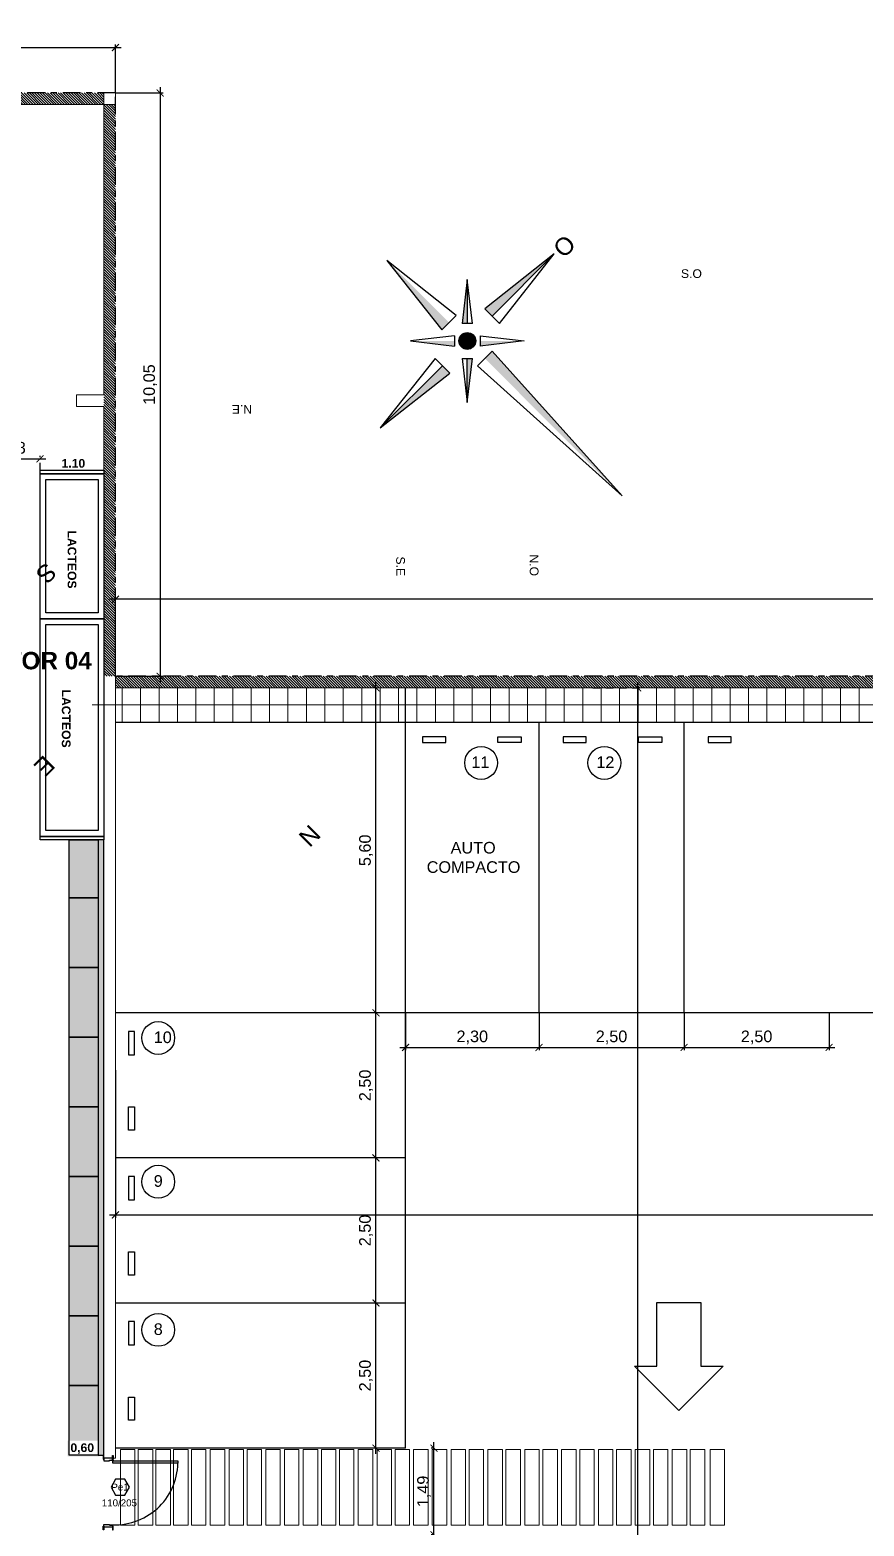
# Model space of a CAD drawing. Header units: metres. Extents: x 1093 to 1459, y -137 to 62.
# Drawn here: x 1138.86 to 1153.24, y -12.56 to 13.22 of the extents above; entities that cross this region are included whole.
import ezdxf

# ---------------------------------------------------------------- set-up
doc = ezdxf.new("R2010")
doc.units = ezdxf.units.M
doc.header["$LTSCALE"] = 0.508
doc.header["$PDMODE"] = 1
doc.header["$PDSIZE"] = -2
doc.linetypes.add('ACAD_ISO10W100', pattern=[18, 12, -3, 0, -3])
doc.linetypes.add('HIDDEN', pattern=[0.375, 0.25, -0.125])
doc.layers.get('0').update_dxf_attribs({"color": 9})
doc.layers.get('Defpoints').update_dxf_attribs({"color": 9})
for name, color, linetype in [('01-C.HORMIGON', 9, 'Continuous'), ('1-EJES', 9, 'ACAD_ISO10W100'), ('2-Desig-Carp', 9, 'Continuous'), ('2-texto', 9, 'Continuous'), ('3-muros', 9, 'Continuous'), ('4-carpinterias', 9, 'Continuous'), ('7-equipamiento', 9, 'Continuous'), ('8-cota equipam.', 9, 'Continuous'), ('8-cotas-100', 9, 'Continuous'), ('9-Hatch', 9, 'Continuous'), ('9-Hatch existente', 9, 'Continuous'), ('9-PISOS', 9, 'Continuous'), ('arq carpinterias', 9, 'Continuous'), ('artef', 9, 'Continuous')]:
    doc.layers.add(name, color=color, linetype=linetype)
doc.styles.add('Helvetica (bold)', font='')
doc.styles.add('swiss', font='swissel.ttf')
doc.styles.get('Helvetica (bold)').set_extended_font_data('Helvetica', bold=True)
doc.dimstyles.new('dim-100', dxfattribs={"dimtxt": 0.2, "dimasz": 0.12, "dimexe": 0.05, "dimexo": 0, "dimgap": 0.05, "dimtad": 1, "dimzin": 4, "dimtxsty": 'swiss', "dimblk": 'ARCHTICK', "dimcen": 0.5, "dimdle": 0.1, "dimclrd": 256, "dimclre": 252, "dimclrt": 256, "dimadec": 0, "dimazin": 0, "dimtfac": 1, "dimtix": 1, "dimtmove": 2, "dimatfit": 3, "dimldrblk": 'OPEN30', "dimfxl": 0.05, "dimtolj": 1, "dimtzin": 0, "dimarcsym": 0})
pattern_1 = [(315, (-161.835035, 0), (0.0224506403, 0.0224506403), [])]

# ---------------------------------------------------------------- blocks, each defined once
blk = doc.blocks.new('PUERTA EMERG')
for p, q in [((354.091, -229.695), (354.241, -229.695)), ((354.091, -229.725), (354.091, -229.695)), ((354.241, -229.695), (354.241, -229.737)), ((354.141, -229.725), (354.091, -229.725)), ((354.141, -229.737), (354.141, -229.725)), ((354.241, -229.737), (354.141, -229.737)), ((354.141, -230.849), (354.091, -230.849)), ((354.091, -230.849), (354.091, -230.879)), ((354.091, -230.879), (354.241, -230.879)), ((354.241, -230.837), (354.141, -230.837)), ((354.141, -230.837), (354.141, -230.849)), ((354.241, -230.879), (354.241, -230.837))]:
    blk.add_line(p, q)
for points in [[(354.091, -229.71), (354.091, -229.649), (354.081, -229.649), (354.081, -229.71)], [(354.241, -229.71), (354.241, -229.649), (354.251, -229.649), (354.251, -229.71)], [(352.965, -230.793), (354.084, -230.793), (354.084, -230.838), (352.965, -230.838)], [(354.091, -230.864), (354.091, -230.925), (354.081, -230.925), (354.081, -230.864)], [(354.241, -230.864), (354.241, -230.925), (354.251, -230.925), (354.251, -230.864)]]:
    blk.add_lwpolyline(points, close=True)
blk.add_circle((354.084, -230.847), 0.006)
at = {"color": 252}
blk.add_arc((354.047, -230.816), 1.083, 85.0526, 178.7845, dxfattribs=at)
blk.add_arc((353.873, -230.833), 0.908, 179.7162, 180.2838)
blk = doc.blocks.new('_ARCHTICK')
at = {"color": 0, "linetype": 'ByBlock', "const_width": 0.15}
blk.add_lwpolyline([(-0.5, -0.5), (0.5, 0.5)], dxfattribs=at)
blk = doc.blocks.new('*D601')
at = {"layer": '8-cotas-100', "linetype": 'Continuous', "lineweight": -2, "transparency": 16777216}
blk.add_line((1175.439, 3.411), (1140.239, 3.411), dxfattribs=at)
at = {"layer": '8-cotas-100', "color": 252, "linetype": 'Continuous', "lineweight": -2, "transparency": 16777216}
for p, q in [((1140.339, 2.083), (1140.339, 3.461)), ((1175.339, 2.083), (1175.339, 3.461))]:
    blk.add_line(p, q, dxfattribs=at)
at = {"layer": 'Defpoints', "color": 0, "linetype": 'Continuous', "transparency": 16777216}
for p in [(1140.339, 3.411), (1140.339, 2.083), (1175.339, 2.083)]:
    blk.add_point(p, dxfattribs=at)
at = {"layer": '8-cotas-100', "linetype": 'Continuous', "lineweight": -2, "transparency": 16777216, "xscale": 0.12, "yscale": 0.12, "zscale": 0.12, "rotation": 180}
blk.add_blockref('_ARCHTICK', (1140.339, 3.411), dxfattribs=at)
at = {"layer": '8-cotas-100', "linetype": 'Continuous', "lineweight": -2, "transparency": 16777216, "xscale": 0.12, "yscale": 0.12, "zscale": 0.12}
blk.add_blockref('_ARCHTICK', (1175.339, 3.411), dxfattribs=at)
at = {"layer": '8-cotas-100', "linetype": 'Continuous', "lineweight": 0, "transparency": 16777216, "insert": (1157.839, 3.583), "char_height": 0.2, "attachment_point": 5, "style": 'swiss'}
blk.add_mtext('\\A1;35,00', dxfattribs=at)
blk = doc.blocks.new('_Open30')
at = {"color": 0, "linetype": 'ByBlock', "lineweight": -2}
for p, q in [((-1, 0.27), (0, 0)), ((0, 0), (-1, -0.27)), ((0, 0), (-1, 0))]:
    blk.add_line(p, q, dxfattribs=at)
blk = doc.blocks.new('*D602')
at = {"layer": '8-cotas-100', "linetype": 'Continuous', "lineweight": -2, "transparency": 16777216}
blk.add_line((1125.389, 12.916), (1140.439, 12.916), dxfattribs=at)
at = {"layer": '8-cotas-100', "color": 252, "linetype": 'Continuous', "lineweight": -2, "transparency": 16777216}
for p, q in [((1125.489, 12.133), (1125.489, 12.966)), ((1140.339, 12.133), (1140.339, 12.966))]:
    blk.add_line(p, q, dxfattribs=at)
at = {"layer": 'Defpoints', "color": 0, "linetype": 'Continuous', "transparency": 16777216}
for p in [(1140.339, 12.916), (1125.489, 12.133), (1140.339, 12.133)]:
    blk.add_point(p, dxfattribs=at)
at = {"layer": '8-cotas-100', "linetype": 'Continuous', "lineweight": -2, "transparency": 16777216, "xscale": 0.12, "yscale": 0.12, "zscale": 0.12, "rotation": 180}
blk.add_blockref('_ARCHTICK', (1125.489, 12.916), dxfattribs=at)
at = {"layer": '8-cotas-100', "linetype": 'Continuous', "lineweight": -2, "transparency": 16777216, "xscale": 0.12, "yscale": 0.12, "zscale": 0.12}
blk.add_blockref('_ARCHTICK', (1140.339, 12.916), dxfattribs=at)
at = {"layer": '8-cotas-100', "linetype": 'Continuous', "lineweight": 0, "transparency": 16777216, "insert": (1132.914, 13.088), "char_height": 0.2, "attachment_point": 5, "style": 'swiss'}
blk.add_mtext('\\A1;14,85', dxfattribs=at)
blk = doc.blocks.new('*D607')
at = {"layer": '8-cotas-100', "color": 252, "linetype": 'Continuous', "lineweight": -2, "transparency": 16777216}
for p, q in [((1145.339, -3.717), (1145.339, -4.363)), ((1147.639, -3.717), (1147.639, -4.363))]:
    blk.add_line(p, q, dxfattribs=at)
at = {"layer": '8-cotas-100', "linetype": 'Continuous', "lineweight": -2, "transparency": 16777216}
blk.add_line((1145.239, -4.313), (1147.739, -4.313), dxfattribs=at)
at = {"layer": 'Defpoints', "color": 0, "linetype": 'Continuous', "transparency": 16777216}
for p in [(1145.339, -3.717), (1147.639, -3.717), (1147.639, -4.313)]:
    blk.add_point(p, dxfattribs=at)
at = {"layer": '8-cotas-100', "linetype": 'Continuous', "lineweight": -2, "transparency": 16777216, "xscale": 0.12, "yscale": 0.12, "zscale": 0.12, "rotation": 180}
blk.add_blockref('_ARCHTICK', (1145.339, -4.313), dxfattribs=at)
at = {"layer": '8-cotas-100', "linetype": 'Continuous', "lineweight": -2, "transparency": 16777216, "xscale": 0.12, "yscale": 0.12, "zscale": 0.12}
blk.add_blockref('_ARCHTICK', (1147.639, -4.313), dxfattribs=at)
at = {"layer": '8-cotas-100', "linetype": 'Continuous', "lineweight": 0, "transparency": 16777216, "insert": (1146.489, -4.141), "char_height": 0.2, "attachment_point": 5, "style": 'swiss'}
blk.add_mtext('\\A1;2,30', dxfattribs=at)
blk = doc.blocks.new('*D608')
at = {"layer": '8-cotas-100', "color": 252, "linetype": 'Continuous', "lineweight": -2, "transparency": 16777216}
for p, q in [((1147.639, -3.717), (1147.639, -4.363)), ((1150.139, -3.717), (1150.139, -4.363))]:
    blk.add_line(p, q, dxfattribs=at)
at = {"layer": '8-cotas-100', "linetype": 'Continuous', "lineweight": -2, "transparency": 16777216}
blk.add_line((1147.539, -4.313), (1150.239, -4.313), dxfattribs=at)
at = {"layer": 'Defpoints', "color": 0, "linetype": 'Continuous', "transparency": 16777216}
for p in [(1147.639, -3.717), (1150.139, -3.717), (1150.139, -4.313)]:
    blk.add_point(p, dxfattribs=at)
at = {"layer": '8-cotas-100', "linetype": 'Continuous', "lineweight": -2, "transparency": 16777216, "xscale": 0.12, "yscale": 0.12, "zscale": 0.12, "rotation": 180}
blk.add_blockref('_ARCHTICK', (1147.639, -4.313), dxfattribs=at)
at = {"layer": '8-cotas-100', "linetype": 'Continuous', "lineweight": -2, "transparency": 16777216, "xscale": 0.12, "yscale": 0.12, "zscale": 0.12}
blk.add_blockref('_ARCHTICK', (1150.139, -4.313), dxfattribs=at)
at = {"layer": '8-cotas-100', "linetype": 'Continuous', "lineweight": 0, "transparency": 16777216, "insert": (1148.889, -4.141), "char_height": 0.2, "attachment_point": 5, "style": 'swiss'}
blk.add_mtext('\\A1;2,50', dxfattribs=at)
blk = doc.blocks.new('*D609')
at = {"layer": '8-cotas-100', "color": 252, "linetype": 'Continuous', "lineweight": -2, "transparency": 16777216}
for p, q in [((1150.139, -3.717), (1150.139, -4.363)), ((1152.639, -3.717), (1152.639, -4.363))]:
    blk.add_line(p, q, dxfattribs=at)
at = {"layer": '8-cotas-100', "linetype": 'Continuous', "lineweight": -2, "transparency": 16777216}
blk.add_line((1150.039, -4.313), (1152.739, -4.313), dxfattribs=at)
at = {"layer": 'Defpoints', "color": 0, "linetype": 'Continuous', "transparency": 16777216}
for p in [(1150.139, -3.717), (1152.639, -3.717), (1152.639, -4.313)]:
    blk.add_point(p, dxfattribs=at)
at = {"layer": '8-cotas-100', "linetype": 'Continuous', "lineweight": -2, "transparency": 16777216, "xscale": 0.12, "yscale": 0.12, "zscale": 0.12, "rotation": 180}
blk.add_blockref('_ARCHTICK', (1150.139, -4.313), dxfattribs=at)
at = {"layer": '8-cotas-100', "linetype": 'Continuous', "lineweight": -2, "transparency": 16777216, "xscale": 0.12, "yscale": 0.12, "zscale": 0.12}
blk.add_blockref('_ARCHTICK', (1152.639, -4.313), dxfattribs=at)
at = {"layer": '8-cotas-100', "linetype": 'Continuous', "lineweight": 0, "transparency": 16777216, "insert": (1151.389, -4.141), "char_height": 0.2, "attachment_point": 5, "style": 'swiss'}
blk.add_mtext('\\A1;2,50', dxfattribs=at)
blk = doc.blocks.new('*D610')
at = {"layer": '8-cotas-100', "color": 252, "linetype": 'Continuous', "lineweight": -2, "transparency": 16777216}
for p, q in [((1140.339, -4.705), (1140.339, -7.249)), ((1175.256, -4.705), (1175.256, -7.249))]:
    blk.add_line(p, q, dxfattribs=at)
at = {"layer": '8-cotas-100', "linetype": 'Continuous', "lineweight": -2, "transparency": 16777216}
blk.add_line((1140.239, -7.199), (1175.356, -7.199), dxfattribs=at)
at = {"layer": 'Defpoints', "color": 0, "linetype": 'Continuous', "transparency": 16777216}
for p in [(1140.339, -4.705), (1175.256, -4.705), (1175.256, -7.199)]:
    blk.add_point(p, dxfattribs=at)
at = {"layer": '8-cotas-100', "linetype": 'Continuous', "lineweight": -2, "transparency": 16777216, "xscale": 0.12, "yscale": 0.12, "zscale": 0.12, "rotation": 180}
blk.add_blockref('_ARCHTICK', (1140.339, -7.199), dxfattribs=at)
at = {"layer": '8-cotas-100', "linetype": 'Continuous', "lineweight": -2, "transparency": 16777216, "xscale": 0.12, "yscale": 0.12, "zscale": 0.12}
blk.add_blockref('_ARCHTICK', (1175.256, -7.199), dxfattribs=at)
at = {"layer": '8-cotas-100', "linetype": 'Continuous', "lineweight": 0, "transparency": 16777216, "insert": (1157.797, -7.027), "char_height": 0.2, "attachment_point": 5, "style": 'swiss'}
blk.add_mtext('\\A1;34,92', dxfattribs=at)
blk = doc.blocks.new('*D634')
at = {"layer": '8-cotas-100', "color": 252, "linetype": 'HIDDEN', "lineweight": -2, "transparency": 16777216}
for p, q in [((1145.829, -11.217), (1145.779, -11.217)), ((1145.829, -12.711), (1145.779, -12.711))]:
    blk.add_line(p, q, dxfattribs=at)
at = {"layer": '8-cotas-100', "linetype": 'Continuous', "lineweight": -2, "transparency": 16777216}
blk.add_line((1145.829, -12.811), (1145.829, -11.117), dxfattribs=at)
at = {"layer": 'Defpoints', "color": 0, "linetype": 'Continuous', "transparency": 16777216}
for p in [(1145.829, -11.217), (1145.829, -11.217), (1145.829, -12.711)]:
    blk.add_point(p, dxfattribs=at)
at = {"layer": '8-cotas-100', "linetype": 'Continuous', "lineweight": -2, "transparency": 16777216, "xscale": 0.12, "yscale": 0.12, "zscale": 0.12}
for p, rotation in [((1145.829, -11.217), 90), ((1145.829, -12.711), 270)]:
    blk.add_blockref('_ARCHTICK', p, dxfattribs=dict(at, rotation=rotation))
at = {"layer": '8-cotas-100', "linetype": 'Continuous', "lineweight": 0, "transparency": 16777216, "insert": (1145.658, -11.964), "char_height": 0.2, "attachment_point": 5, "rotation": 90, "style": 'swiss'}
blk.add_mtext('\\A1;1,49', dxfattribs=at)
blk = doc.blocks.new('*D635')
at = {"layer": '8-cotas-100', "color": 252, "linetype": 'HIDDEN', "lineweight": -2, "transparency": 16777216}
for p, q in [((1144.829, -8.717), (1144.779, -8.717)), ((1144.829, -11.217), (1144.779, -11.217))]:
    blk.add_line(p, q, dxfattribs=at)
at = {"layer": '8-cotas-100', "linetype": 'Continuous', "lineweight": -2, "transparency": 16777216}
blk.add_line((1144.829, -11.317), (1144.829, -8.617), dxfattribs=at)
at = {"layer": 'Defpoints', "color": 0, "linetype": 'Continuous', "transparency": 16777216}
for p in [(1144.829, -8.717), (1144.829, -8.717), (1144.829, -11.217)]:
    blk.add_point(p, dxfattribs=at)
at = {"layer": '8-cotas-100', "linetype": 'Continuous', "lineweight": -2, "transparency": 16777216, "xscale": 0.12, "yscale": 0.12, "zscale": 0.12}
for p, rotation in [((1144.829, -8.717), 90), ((1144.829, -11.217), 270)]:
    blk.add_blockref('_ARCHTICK', p, dxfattribs=dict(at, rotation=rotation))
at = {"layer": '8-cotas-100', "linetype": 'Continuous', "lineweight": 0, "transparency": 16777216, "insert": (1144.658, -9.967), "char_height": 0.2, "attachment_point": 5, "rotation": 90, "style": 'swiss'}
blk.add_mtext('\\A1;2,50', dxfattribs=at)
blk = doc.blocks.new('*D636')
at = {"layer": '8-cotas-100', "linetype": 'Continuous', "lineweight": -2, "transparency": 16777216}
blk.add_line((1144.829, -8.817), (1144.829, -6.117), dxfattribs=at)
at = {"layer": '8-cotas-100', "color": 252, "linetype": 'HIDDEN', "lineweight": -2, "transparency": 16777216}
for p, q in [((1144.829, -6.217), (1144.779, -6.217)), ((1144.829, -8.717), (1144.779, -8.717))]:
    blk.add_line(p, q, dxfattribs=at)
at = {"layer": 'Defpoints', "color": 0, "linetype": 'Continuous', "transparency": 16777216}
for p in [(1144.829, -6.217), (1144.829, -6.217), (1144.829, -8.717)]:
    blk.add_point(p, dxfattribs=at)
at = {"layer": '8-cotas-100', "linetype": 'Continuous', "lineweight": -2, "transparency": 16777216, "xscale": 0.12, "yscale": 0.12, "zscale": 0.12}
for p, rotation in [((1144.829, -6.217), 90), ((1144.829, -8.717), 270)]:
    blk.add_blockref('_ARCHTICK', p, dxfattribs=dict(at, rotation=rotation))
at = {"layer": '8-cotas-100', "linetype": 'Continuous', "lineweight": 0, "transparency": 16777216, "insert": (1144.658, -7.467), "char_height": 0.2, "attachment_point": 5, "rotation": 90, "style": 'swiss'}
blk.add_mtext('\\A1;2,50', dxfattribs=at)
blk = doc.blocks.new('*D637')
at = {"layer": '8-cotas-100', "color": 252, "linetype": 'HIDDEN', "lineweight": -2, "transparency": 16777216}
for p, q in [((1144.829, -3.717), (1144.779, -3.717)), ((1144.829, -6.217), (1144.779, -6.217))]:
    blk.add_line(p, q, dxfattribs=at)
at = {"layer": '8-cotas-100', "linetype": 'Continuous', "lineweight": -2, "transparency": 16777216}
blk.add_line((1144.829, -6.317), (1144.829, -3.617), dxfattribs=at)
at = {"layer": 'Defpoints', "color": 0, "linetype": 'Continuous', "transparency": 16777216}
for p in [(1144.829, -3.717), (1144.829, -3.717), (1144.829, -6.217)]:
    blk.add_point(p, dxfattribs=at)
at = {"layer": '8-cotas-100', "linetype": 'Continuous', "lineweight": -2, "transparency": 16777216, "xscale": 0.12, "yscale": 0.12, "zscale": 0.12}
for p, rotation in [((1144.829, -3.717), 90), ((1144.829, -6.217), 270)]:
    blk.add_blockref('_ARCHTICK', p, dxfattribs=dict(at, rotation=rotation))
at = {"layer": '8-cotas-100', "linetype": 'Continuous', "lineweight": 0, "transparency": 16777216, "insert": (1144.658, -4.967), "char_height": 0.2, "attachment_point": 5, "rotation": 90, "style": 'swiss'}
blk.add_mtext('\\A1;2,50', dxfattribs=at)
blk = doc.blocks.new('*D638')
at = {"layer": '8-cotas-100', "color": 252, "linetype": 'HIDDEN', "lineweight": -2, "transparency": 16777216}
for p, q in [((1144.829, 1.883), (1144.779, 1.883)), ((1144.829, -3.717), (1144.779, -3.717))]:
    blk.add_line(p, q, dxfattribs=at)
at = {"layer": '8-cotas-100', "linetype": 'Continuous', "lineweight": -2, "transparency": 16777216}
blk.add_line((1144.829, -3.817), (1144.829, 1.983), dxfattribs=at)
at = {"layer": 'Defpoints', "color": 0, "linetype": 'Continuous', "transparency": 16777216}
for p in [(1144.829, 1.883), (1144.829, 1.883), (1144.829, -3.717)]:
    blk.add_point(p, dxfattribs=at)
at = {"layer": '8-cotas-100', "linetype": 'Continuous', "lineweight": -2, "transparency": 16777216, "xscale": 0.12, "yscale": 0.12, "zscale": 0.12}
for p, rotation in [((1144.829, 1.883), 90), ((1144.829, -3.717), 270)]:
    blk.add_blockref('_ARCHTICK', p, dxfattribs=dict(at, rotation=rotation))
at = {"layer": '8-cotas-100', "linetype": 'Continuous', "lineweight": 0, "transparency": 16777216, "insert": (1144.658, -0.917), "char_height": 0.2, "attachment_point": 5, "rotation": 90, "style": 'swiss'}
blk.add_mtext('\\A1;5,60', dxfattribs=at)
blk = doc.blocks.new('NORTE')
at = {"layer": '2-texto'}
h = blk.add_hatch(color=256, dxfattribs=at)
h.dxf.hatch_style = 1
h.paths.add_polyline_path([(21.37, 21.37), (1.4, 3.41), (2.41, 2.41)])
h = blk.add_hatch(color=256, dxfattribs=at)
h.dxf.hatch_style = 1
h.paths.add_polyline_path([(-4.42, 2.42), (-3.42, 3.42), (-11.99, 11.99)])
h = blk.add_hatch(color=256, dxfattribs=at)
h.dxf.hatch_style = 1
h.paths.add_polyline_path([(0.71, 1.78), (0, 1.78), (0, 7.84)])
h = blk.add_hatch(color=256, dxfattribs=at)
h.dxf.hatch_style = 1
h.paths.add_polyline_path([(-2.42, -0.71), (-2.42, 0), (-8.48, 0)])
h = blk.add_hatch(color=256, dxfattribs=at)
h.dxf.hatch_style = 1
edge = h.paths.add_edge_path()
edge.add_arc((0, 0), 1.16, -45, 315)
h = blk.add_hatch(color=256, dxfattribs=at)
h.dxf.hatch_style = 1
h.paths.add_polyline_path([(2.42, 0.71), (2.42, 0), (8.48, 0)])
h = blk.add_hatch(color=256, dxfattribs=at)
h.dxf.hatch_style = 1
h.paths.add_polyline_path([(0.71, -1.78), (0, -1.78), (0, -7.84)])
h = blk.add_hatch(color=256, dxfattribs=at)
h.dxf.hatch_style = 1
h.paths.add_polyline_path([(-1.52, -3.53), (-2.52, -2.52), (-11.09, -11.09)])
h = blk.add_hatch(color=256, dxfattribs=at)
h.dxf.hatch_style = 1
h.paths.add_polyline_path([(4.42, -2.42), (3.42, -3.42), (11.99, -11.99)])
for p, q in [((1.4, 3.41), (21.37, 21.37)), ((21.37, 21.37), (3.41, 1.4)), ((-2.42, 4.42), (-11.99, 11.99)), ((-11.99, 11.99), (-4.42, 2.42)), ((-11.99, 11.99), (-3.42, 3.42)), ((-0.71, 1.78), (0, 7.84)), ((0, 7.84), (0.71, 1.78)), ((-2.42, 4.42), (-4.42, 2.42)), ((1.4, 3.41), (3.41, 1.4)), ((-2.42, 0.71), (-8.48, 0)), ((-8.48, 0), (-2.42, 0)), ((-2.42, 0.71), (-2.42, -0.71)), ((-0.71, 1.78), (0.71, 1.78)), ((2.42, -0.71), (2.42, 0.71)), ((8.48, 0), (2.42, 0.71)), ((2.42, -0.71), (8.48, 0)), ((8.48, 0), (2.42, 0)), ((-3.53, -1.52), (-11.09, -11.09)), ((-8.48, 0), (-2.42, -0.71)), ((-3.53, -1.52), (-1.52, -3.53)), ((-0.71, -1.78), (0.71, -1.78)), ((-0.71, -1.78), (0, -7.84)), ((0, -7.84), (0.71, -1.78)), ((-11.09, -11.09), (-1.52, -3.53)), ((2.42, -4.42), (4.42, -2.42)), ((11.99, -11.99), (3.42, -3.42)), ((11.99, -11.99), (4.42, -2.42)), ((2.42, -4.42), (11.99, -11.99))]:
    blk.add_line(p, q, dxfattribs=at)
blk.add_circle((0, 0), 1.16, dxfattribs=at)
at = {"layer": '2-texto', "style": 'swiss'}
for s, insert, char_height, width, attachment_point, rotation in [('{\\fArial|b0|i0|c0|p34;S.O}', (-9.88, 32.35), 1.2, 64.9181, 3, 90), ('\\pi63.77;{\\fArial|b0|i0|c0|p34;O}', (-58.23, 60.24), 2.4, 129.8362, 1, 315), ('{\\fArial|b0|i0|c0|p34;N}', (69.92, -21.74), 2.4, 129.8362, 3, 315), ('{\\fArial|b0|i0|c0|p34;N.E}', (8.83, -32.47), 1.2, 64.9181, 9, 270), ('{\\fArial|b0|i0|c0|p34;S}', (33.67, -57.99), 2.4, 129.8362, 3, 315), ('{\\fArial|b0|i0|c0|p34;E}', (60.24, -58.23), 2.4, 129.8362, 3, 315)]:
    blk.add_mtext(s, dxfattribs=dict(at, insert=insert, char_height=char_height, width=width, attachment_point=attachment_point, rotation=rotation))
at = {"layer": '2-texto', "char_height": 1.2, "width": 64.9181, "style": 'swiss'}
for s, insert, attachment_point in [('{\\fArial|b0|i0|c0|p34;N.O}', (32.41, 8.6), 9), ('{\\fArial|b0|i0|c0|p34;S.E}', (32.41, -8.6), 3)]:
    blk.add_mtext(s, dxfattribs=dict(at, insert=insert, attachment_point=attachment_point))
blk = doc.blocks.new('*D660')
at = {"layer": '8-cotas-100', "color": 252, "linetype": 'Continuous', "lineweight": -2, "transparency": 16777216}
for p, q in [((1140.339, 12.133), (1141.159, 12.133)), ((1140.339, 2.083), (1141.159, 2.083))]:
    blk.add_line(p, q, dxfattribs=at)
at = {"layer": '8-cotas-100', "linetype": 'Continuous', "lineweight": -2, "transparency": 16777216}
blk.add_line((1141.109, 12.233), (1141.109, 1.983), dxfattribs=at)
at = {"layer": 'Defpoints', "color": 0, "linetype": 'Continuous', "transparency": 16777216}
for p in [(1140.339, 12.133), (1140.339, 2.083), (1141.109, 2.083)]:
    blk.add_point(p, dxfattribs=at)
at = {"layer": '8-cotas-100', "linetype": 'Continuous', "lineweight": -2, "transparency": 16777216, "xscale": 0.12, "yscale": 0.12, "zscale": 0.12}
for p, rotation in [((1141.109, 12.133), 90), ((1141.109, 2.083), 270)]:
    blk.add_blockref('_ARCHTICK', p, dxfattribs=dict(at, rotation=rotation))
at = {"layer": '8-cotas-100', "linetype": 'Continuous', "lineweight": 0, "transparency": 16777216, "insert": (1140.938, 7.108), "char_height": 0.2, "attachment_point": 5, "rotation": 90, "style": 'swiss'}
blk.add_mtext('\\A1;10,05', dxfattribs=at)
blk = doc.blocks.new('*D679')
at = {"layer": '8-cotas-100', "color": 252, "linetype": 'HIDDEN', "lineweight": -2, "transparency": 16777216}
for p, q in [((1148.565, 1.883), (1149.388, 1.883)), ((1147.739, -37.717), (1149.388, -37.717))]:
    blk.add_line(p, q, dxfattribs=at)
at = {"layer": '8-cotas-100', "lineweight": -2, "transparency": 16777216}
blk.add_line((1149.338, 1.983), (1149.338, -37.817), dxfattribs=at)
at = {"layer": 'Defpoints', "color": 0, "transparency": 16777216}
for p in [(1148.565, 1.883), (1147.739, -37.717), (1149.338, -37.717)]:
    blk.add_point(p, dxfattribs=at)
at = {"layer": '8-cotas-100', "lineweight": -2, "transparency": 16777216, "xscale": 0.12, "yscale": 0.12, "zscale": 0.12}
for p, rotation in [((1149.338, 1.883), 90), ((1149.338, -37.717), 270)]:
    blk.add_blockref('_ARCHTICK', p, dxfattribs=dict(at, rotation=rotation))
at = {"layer": '8-cotas-100', "transparency": 16777216, "insert": (1149.167, -17.917), "char_height": 0.2, "attachment_point": 5, "rotation": 90, "style": 'swiss'}
blk.add_mtext('\\A1;39,60', dxfattribs=at)
blk = doc.blocks.new('*D691')
at = {"layer": '8-cotas-100', "lineweight": -2, "transparency": 16777216}
blk.add_line((1138.059, 5.829), (1139.139, 5.829), dxfattribs=at)
at = {"layer": '8-cotas-100', "color": 252, "linetype": 'HIDDEN', "lineweight": -2, "transparency": 16777216}
for p, q in [((1138.159, 5.633), (1138.159, 5.879)), ((1139.039, 5.633), (1139.039, 5.879))]:
    blk.add_line(p, q, dxfattribs=at)
at = {"layer": 'Defpoints', "color": 0, "transparency": 16777216}
for p in [(1139.039, 5.829), (1138.159, 5.633), (1139.039, 5.633)]:
    blk.add_point(p, dxfattribs=at)
at = {"layer": '8-cotas-100', "lineweight": -2, "transparency": 16777216, "xscale": 0.12, "yscale": 0.12, "zscale": 0.12, "rotation": 180}
blk.add_blockref('_ARCHTICK', (1138.159, 5.829), dxfattribs=at)
at = {"layer": '8-cotas-100', "lineweight": -2, "transparency": 16777216, "xscale": 0.12, "yscale": 0.12, "zscale": 0.12}
blk.add_blockref('_ARCHTICK', (1139.039, 5.829), dxfattribs=at)
at = {"layer": '8-cotas-100', "transparency": 16777216, "insert": (1138.599, 6.001), "char_height": 0.2, "attachment_point": 5, "style": 'swiss'}
blk.add_mtext('\\A1;,88', dxfattribs=at)

msp = doc.modelspace()

# ---------------------------------------------------------------- hatches: boundary and pattern name
at = {"layer": '3-muros', "linetype": 'Continuous', "lineweight": 0}
h = msp.add_hatch(color=256, dxfattribs=at)
h.dxf.hatch_style = 2
h.paths.add_polyline_path([(1140.039, -0.737), (1139.539, -0.737), (1139.539, -2.937), (1140.039, -2.937)])
h.paths.add_polyline_path([(1140.039, -2.937), (1139.539, -2.937), (1139.539, -4.137), (1140.039, -4.137)])
h.paths.add_polyline_path([(1140.039, -4.137), (1139.539, -4.137), (1139.539, -5.337), (1140.039, -5.337)])
h.paths.add_polyline_path([(1140.039, -5.337), (1139.539, -5.337), (1139.539, -6.537), (1140.039, -6.537)])
h.paths.add_polyline_path([(1140.039, -6.537), (1139.539, -6.537), (1139.539, -7.737), (1140.039, -7.737)])
h.paths.add_polyline_path([(1140.039, -7.737), (1139.539, -7.737), (1139.539, -8.937), (1140.039, -8.937)])
h.paths.add_polyline_path([(1140.039, -8.937), (1139.539, -8.937), (1139.539, -10.137), (1140.039, -10.137)])
h.paths.add_polyline_path([(1140.039, -10.137), (1139.539, -10.137), (1139.539, -11.337), (1140.039, -11.337)])
h.paths.add_polyline_path([(1139.518, -11.358), (1140.064, -11.358), (1140.064, -11.091), (1139.518, -11.091)])
h = msp.add_hatch(color=256, dxfattribs=at)
h.dxf.hatch_style = 2
h.paths.add_polyline_path([(1140.039, -11.337), (1140.139, -11.337), (1140.139, -0.737), (1140.039, -0.737)])
at = {"layer": '9-Hatch', "linetype": 'Continuous', "lineweight": 0}
h = msp.add_hatch(dxfattribs=at)
h.set_pattern_fill('NET', color=256, scale=0.1)
h.set_pattern_definition([(0, (-163.83503, 0), (0, 0.3175), []), (90, (-163.83503, 0), (-0.3175, 0), [])])
h.paths.add_polyline_path([(1175.139, 1.883), (1139.939, 1.883), (1139.939, 1.283), (1172.639, 1.283), (1175.139, 1.283)])
h.paths.add_polyline_path([(1163.419, 1.299), (1163.419, 1.847), (1162.99, 1.847), (1162.99, 1.299)], flags=16)
at = {"layer": '9-Hatch existente', "linetype": 'Continuous', "lineweight": 0}
h = msp.add_hatch(dxfattribs=at)
h.set_pattern_fill('ANSI31', color=256, scale=0.01, angle=-90)
h.set_pattern_definition(pattern_1)
h.paths.add_polyline_path([(1129.463, 12.133), (1125.689, 12.133), (1125.689, 11.933), (1129.463, 11.933)])
h.paths.add_polyline_path([(1133.463, 12.133), (1129.663, 12.133), (1129.663, 11.933), (1133.463, 11.933)])
h.paths.add_polyline_path([(1137.463, 12.133), (1133.663, 12.133), (1133.663, 11.933), (1137.463, 11.933)])
h.paths.add_polyline_path([(1140.139, 12.133), (1137.663, 12.133), (1137.663, 11.933), (1140.139, 11.933)])
h.paths.add_polyline_path([(1140.339, 11.933), (1140.139, 11.933), (1140.139, 6.933), (1140.139, 6.733), (1140.139, 2.083), (1140.139, 2.073), (1140.139, -1.677), (1140.139, 2.083), (1140.339, 2.083)])
h = msp.add_hatch(dxfattribs=at)
h.set_pattern_fill('ANSI31', color=256, scale=0.01, angle=-90)
h.set_pattern_definition(pattern_1)
h.paths.add_polyline_path([(1175.339, 2.083), (1140.339, 2.083), (1140.339, 1.883), (1175.339, 1.883)])

# ---------------------------------------------------------------- linework, layer by layer
at = {"layer": '01-C.HORMIGON', "linetype": 'Continuous', "lineweight": 0}
msp.add_lwpolyline([(1140.139, 11.933), (1140.339, 11.933), (1140.339, 12.133), (1140.139, 12.133)], close=True, dxfattribs=at)
at = {"layer": '1-EJES', "linetype": 'ACAD_ISO10W100', "ltscale": 0.05}
for p, q in [((1140.339, 12.133), (1125.489, 12.133)), ((1140.339, 2.083), (1140.339, 12.133)), ((1175.339, 2.083), (1140.339, 2.083))]:
    msp.add_line(p, q, dxfattribs=at)
at = {"layer": '2-texto'}
msp.add_lwpolyline([(1150.811, -9.804), (1150.048, -10.567), (1149.285, -9.804), (1149.667, -9.804), (1149.667, -8.706), (1150.429, -8.706), (1150.429, -9.804)], close=True, dxfattribs=at)
for centre in [(1146.641, 0.589), (1148.765, 0.589), (1141.076, -4.15), (1141.076, -6.627), (1141.076, -9.18)]:
    msp.add_circle(centre, 0.283, dxfattribs=at)
at = {"layer": '3-muros', "linetype": 'Continuous', "lineweight": 0}
for p, q in [((1140.139, 6.933), (1140.139, 12.133)), ((1140.339, 11.933), (1125.489, 11.933)), ((1140.139, 6.933), (1139.665, 6.933)), ((1139.665, 6.933), (1139.665, 6.733)), ((1140.139, 6.733), (1139.665, 6.733)), ((1140.139, 2.083), (1140.139, 6.733)), ((1140.139, 2.083), (1140.139, -11.393)), ((1140.339, 2.083), (1140.339, -11.393)), ((1175.339, 1.883), (1140.339, 1.883))]:
    msp.add_line(p, q, dxfattribs=at)
at = {"layer": '3-muros', "linetype": 'Continuous', "lineweight": 5}
msp.add_line((1140.139, -11.393), (1140.339, -11.393), dxfattribs=at)
at = {"layer": '7-equipamiento', "color": 1}
for points in [[(1139.039, 5.633), (1140.139, 5.633), (1140.139, 5.573), (1139.039, 5.573)], [(1140.139, 3.073), (1139.039, 3.073), (1139.039, 5.573), (1140.139, 5.573)], [(1140.039, 3.173), (1139.139, 3.173), (1139.139, 5.473), (1140.039, 5.473)], [(1140.139, -0.677), (1139.039, -0.677), (1139.039, 3.073), (1140.139, 3.073)], [(1140.039, -0.577), (1139.139, -0.577), (1139.139, 2.973), (1140.039, 2.973)], [(1139.039, -0.677), (1140.139, -0.677), (1140.139, -0.737), (1139.039, -0.737)]]:
    msp.add_lwpolyline(points, close=True, dxfattribs=at)
at = {"layer": '7-equipamiento'}
for points in [[(1140.039, -0.737), (1140.039, -1.737), (1139.539, -1.737), (1139.539, -0.737)], [(1140.039, -11.337), (1140.139, -11.337), (1140.139, -0.737), (1140.039, -0.737)], [(1140.039, -1.737), (1140.039, -2.937), (1139.539, -2.937), (1139.539, -1.737)], [(1140.039, -2.937), (1140.039, -4.137), (1139.539, -4.137), (1139.539, -2.937)], [(1140.039, -4.137), (1140.039, -5.337), (1139.539, -5.337), (1139.539, -4.137)], [(1140.039, -5.337), (1140.039, -6.537), (1139.539, -6.537), (1139.539, -5.337)], [(1140.039, -6.537), (1140.039, -7.737), (1139.539, -7.737), (1139.539, -6.537)], [(1140.039, -7.737), (1140.039, -8.937), (1139.539, -8.937), (1139.539, -7.737)], [(1140.039, -8.937), (1140.039, -10.137), (1139.539, -10.137), (1139.539, -8.937)], [(1140.039, -10.137), (1140.039, -11.337), (1139.539, -11.337), (1139.539, -10.137)]]:
    msp.add_lwpolyline(points, close=True, dxfattribs=at)
at = {"layer": '9-PISOS', "lineweight": 0, "flags": 128}
for points in [[(1140.424, -12.544), (1140.424, -11.241), (1140.674, -11.241), (1140.674, -12.544), (1140.424, -12.544)], [(1140.731, -12.544), (1140.731, -11.241), (1140.981, -11.241), (1140.981, -12.544), (1140.731, -12.544)], [(1141.036, -12.544), (1141.036, -11.241), (1141.286, -11.241), (1141.286, -12.544), (1141.036, -12.544)], [(1141.341, -12.544), (1141.341, -11.241), (1141.591, -11.241), (1141.591, -12.544), (1141.341, -12.544)], [(1141.649, -12.544), (1141.649, -11.241), (1141.899, -11.241), (1141.899, -12.544), (1141.649, -12.544)], [(1141.973, -12.544), (1141.973, -11.241), (1142.223, -11.241), (1142.223, -12.544), (1141.973, -12.544)], [(1142.297, -12.544), (1142.297, -11.241), (1142.547, -11.241), (1142.547, -12.544), (1142.297, -12.544)], [(1142.608, -12.544), (1142.608, -11.241), (1142.858, -11.241), (1142.858, -12.544), (1142.608, -12.544)], [(1142.929, -12.544), (1142.929, -11.241), (1143.179, -11.241), (1143.179, -12.544), (1142.929, -12.544)], [(1143.252, -12.544), (1143.252, -11.241), (1143.502, -11.241), (1143.502, -12.544), (1143.252, -12.544)], [(1143.576, -12.544), (1143.576, -11.241), (1143.826, -11.241), (1143.826, -12.544), (1143.576, -12.544)], [(1143.888, -12.544), (1143.888, -11.241), (1144.138, -11.241), (1144.138, -12.544), (1143.888, -12.544)], [(1144.199, -12.544), (1144.199, -11.241), (1144.449, -11.241), (1144.449, -12.544), (1144.199, -12.544)], [(1144.523, -12.544), (1144.523, -11.241), (1144.773, -11.241), (1144.773, -12.544), (1144.523, -12.544)], [(1144.847, -12.544), (1144.847, -11.241), (1145.097, -11.241), (1145.097, -12.544), (1144.847, -12.544)], [(1145.158, -12.544), (1145.158, -11.241), (1145.408, -11.241), (1145.408, -12.544), (1145.158, -12.544)], [(1145.476, -12.544), (1145.476, -11.241), (1145.726, -11.241), (1145.726, -12.544), (1145.476, -12.544)], [(1145.8, -12.544), (1145.8, -11.241), (1146.05, -11.241), (1146.05, -12.544), (1145.8, -12.544)], [(1146.124, -12.544), (1146.124, -11.241), (1146.374, -11.241), (1146.374, -12.544), (1146.124, -12.544)], [(1146.435, -12.544), (1146.435, -11.241), (1146.685, -11.241), (1146.685, -12.544), (1146.435, -12.544)], [(1146.759, -12.544), (1146.759, -11.241), (1147.009, -11.241), (1147.009, -12.544), (1146.759, -12.544)], [(1147.07, -12.544), (1147.07, -11.241), (1147.32, -11.241), (1147.32, -12.544), (1147.07, -12.544)], [(1147.394, -12.544), (1147.394, -11.241), (1147.644, -11.241), (1147.644, -12.544), (1147.394, -12.544)], [(1147.705, -12.544), (1147.705, -11.241), (1147.955, -11.241), (1147.955, -12.544), (1147.705, -12.544)], [(1148.029, -12.544), (1148.029, -11.241), (1148.279, -11.241), (1148.279, -12.544), (1148.029, -12.544)], [(1148.34, -12.544), (1148.34, -11.241), (1148.59, -11.241), (1148.59, -12.544), (1148.34, -12.544)], [(1148.664, -12.544), (1148.664, -11.241), (1148.914, -11.241), (1148.914, -12.544), (1148.664, -12.544)], [(1148.975, -12.544), (1148.975, -11.241), (1149.225, -11.241), (1149.225, -12.544), (1148.975, -12.544)], [(1149.299, -12.544), (1149.299, -11.241), (1149.549, -11.241), (1149.549, -12.544), (1149.299, -12.544)], [(1149.61, -12.544), (1149.61, -11.241), (1149.86, -11.241), (1149.86, -12.544), (1149.61, -12.544)], [(1149.934, -12.544), (1149.934, -11.241), (1150.184, -11.241), (1150.184, -12.544), (1149.934, -12.544)], [(1150.245, -12.544), (1150.245, -11.241), (1150.495, -11.241), (1150.495, -12.544), (1150.245, -12.544)], [(1150.587, -12.544), (1150.587, -11.241), (1150.837, -11.241), (1150.837, -12.544), (1150.587, -12.544)]]:
    msp.add_lwpolyline(points, dxfattribs=at)
at = {"layer": 'arq carpinterias'}
msp.add_lwpolyline([(1140.581, -11.888), (1140.502, -11.75), (1140.342, -11.75), (1140.263, -11.888), (1140.342, -12.026), (1140.502, -12.026)], close=True, dxfattribs=at)
at = {"layer": 'artef'}
for p, q in [((1145.339, 1.283), (1145.339, 1.883)), ((1175.139, 1.283), (1140.339, 1.283)), ((1145.339, -11.217), (1145.339, 1.283)), ((1147.639, -3.717), (1147.639, 1.283)), ((1150.139, -3.717), (1150.139, 1.283)), ((1175.139, -3.717), (1140.339, -3.717)), ((1145.339, -6.217), (1140.339, -6.217)), ((1145.339, -8.717), (1140.339, -8.717)), ((1145.339, -11.217), (1140.339, -11.217))]:
    msp.add_line(p, q, dxfattribs=at)
for points in [[(1145.631, 0.94), (1146.031, 0.94), (1146.031, 1.04), (1145.631, 1.04)], [(1147.331, 0.94), (1146.931, 0.94), (1146.931, 1.04), (1147.331, 1.04)], [(1148.053, 0.94), (1148.453, 0.94), (1148.453, 1.04), (1148.053, 1.04)], [(1149.753, 0.94), (1149.353, 0.94), (1149.353, 1.04), (1149.753, 1.04)], [(1150.553, 0.94), (1150.953, 0.94), (1150.953, 1.04), (1150.553, 1.04)], [(1140.566, -4.038), (1140.566, -4.438), (1140.666, -4.438), (1140.666, -4.038)], [(1140.566, -5.738), (1140.566, -5.338), (1140.666, -5.338), (1140.666, -5.738)], [(1140.566, -6.538), (1140.566, -6.938), (1140.666, -6.938), (1140.666, -6.538)], [(1140.566, -8.238), (1140.566, -7.838), (1140.666, -7.838), (1140.666, -8.238)], [(1140.566, -9.038), (1140.566, -9.438), (1140.666, -9.438), (1140.666, -9.038)], [(1140.566, -10.738), (1140.566, -10.338), (1140.666, -10.338), (1140.666, -10.738)]]:
    msp.add_lwpolyline(points, close=True, dxfattribs=at)

# ---------------------------------------------------------------- block references
at = {"layer": '1-EJES', "xscale": 0.125, "yscale": 0.125, "zscale": 0.125, "rotation": 270}
msp.add_blockref('NORTE', (1146.403, 7.86), dxfattribs=at)
at = {"layer": '4-carpinterias', "rotation": 180}
msp.add_blockref('PUERTA EMERG', (1494.379, -242.272), dxfattribs=at)

# ---------------------------------------------------------------- texts
at = {"layer": '2-Desig-Carp', "char_height": 0.12, "width": 5.11385, "attachment_point": 3, "style": 'swiss'}
for s, insert in [('Pe1', (1140.567, -11.829)), ('\\pi-0.36,l0.48,t0.48;{\\fArial|b0|i0|c0|p34;110/205}', (1140.71, -12.101))]:
    msp.add_mtext(s, dxfattribs=dict(at, insert=insert))
at = {"layer": '2-texto', "insert": (1139.665, 4.594), "char_height": 0.13045, "attachment_point": 1, "rotation": 270}
msp.add_mtext_dynamic_manual_height_columns('{\\fArial|b1|i0|c0|p34;\\H1.1499x;LACTEOS} ', width=1.27012, gutter_width=1, heights=[0], dxfattribs=at)
at = {"layer": '2-texto', "color": 1, "insert": (1137.602, 2.502), "char_height": 0.3, "attachment_point": 1}
msp.add_mtext_dynamic_manual_height_columns('{\\fArial|b1|i0|c0|p34;\\C6;SECTOR 04}', width=2.92337, gutter_width=1, heights=[0], dxfattribs=at)
at = {"layer": '2-texto', "color": 1, "insert": (1139.565, 1.853), "char_height": 0.13045, "attachment_point": 1, "rotation": 270}
msp.add_mtext_dynamic_manual_height_columns('{\\fArial|b1|i0|c0|p34;\\H1.1499x;LACTEOS} ', width=1.27012, gutter_width=1, heights=[0], dxfattribs=at)
at = {"layer": '2-texto', "char_height": 0.2, "attachment_point": 1, "line_spacing_factor": 0.844561, "style": 'swiss'}
for s, insert in [('11', (1146.472, 0.701)), ('{\\H1.0001x;12}', (1148.627, 0.701))]:
    msp.add_mtext(s, dxfattribs=dict(at, insert=insert))
at = {"layer": '2-texto', "insert": (1145.313, -0.772), "char_height": 0.2, "width": 2.36921, "attachment_point": 1, "style": 'swiss'}
msp.add_mtext('\\pi0.80282;{\\fArial|b0|i0|c0|p34;AUTO\\P\\pi0.39068;COMPACTO}', dxfattribs=at)
at = {"layer": '2-texto', "char_height": 0.2, "width": 0.27814, "attachment_point": 1, "line_spacing_factor": 0.844561, "style": 'swiss'}
for s, insert in [('10', (1140.999, -4.038)), ('9', (1140.999, -6.514)), ('8', (1140.999, -9.067))]:
    msp.add_mtext(s, dxfattribs=dict(at, insert=insert))
at = {"layer": '8-cota equipam.', "lineweight": 0, "style": 'Helvetica (bold)'}
for s, p in [('1.10', (1139.41, 5.676)), ('0,60', (1139.563, -11.285))]:
    msp.add_text(s, height=0.1499, dxfattribs=at).set_placement(p)

# ---------------------------------------------------------------- dimensions: what is measured, and where the dimension line sits
at = {"layer": '8-cotas-100', "linetype": 'Continuous', "lineweight": 0}
for base, p1, p2, picture, middle in [((1140.339, 12.916), (1125.489, 12.133), (1140.339, 12.133), '*D602', (1132.914, 13.088)), ((1140.339, 3.411), (1175.339, 2.083), (1140.339, 2.083), '*D601', (1157.839, 3.583)), ((1147.639, -4.313), (1145.339, -3.717), (1147.639, -3.717), '*D607', (1146.489, -4.141)), ((1150.139, -4.313), (1147.639, -3.717), (1150.139, -3.717), '*D608', (1148.889, -4.141)), ((1152.639, -4.313), (1150.139, -3.717), (1152.639, -3.717), '*D609', (1151.389, -4.141)), ((1175.256, -7.199), (1140.339, -4.705), (1175.256, -4.705), '*D610', (1157.797, -7.027))]:
    dim = msp.add_linear_dim(base=base, p1=p1, p2=p2, dimstyle='dim-100', dxfattribs=at)
    dim.commit()
    dim.dimension.update_dxf_attribs({"geometry": picture, "text_midpoint": middle})
for base, p1, p2, picture, middle in [((1141.109, 2.083), (1140.339, 12.133), (1140.339, 2.083), '*D660', (1140.938, 7.108)), ((1144.829, 1.883), (1144.829, -3.717), (1144.829, 1.883), '*D638', (1144.658, -0.917)), ((1144.829, -3.717), (1144.829, -6.217), (1144.829, -3.717), '*D637', (1144.658, -4.967)), ((1144.829, -6.217), (1144.829, -8.717), (1144.829, -6.217), '*D636', (1144.658, -7.467)), ((1144.829, -8.717), (1144.829, -11.217), (1144.829, -8.717), '*D635', (1144.658, -9.967)), ((1145.829, -11.217), (1145.829, -12.711), (1145.829, -11.217), '*D634', (1145.658, -11.964))]:
    dim = msp.add_linear_dim(base=base, p1=p1, p2=p2, angle=90, dimstyle='dim-100', dxfattribs=at)
    dim.commit()
    dim.dimension.update_dxf_attribs({"geometry": picture, "text_midpoint": middle})
at = {"layer": '8-cotas-100'}
dim = msp.add_linear_dim(base=(1139.039, 5.829), p1=(1138.159, 5.633), p2=(1139.039, 5.633), dimstyle='dim-100', dxfattribs=at)
dim.commit()
dim.dimension.update_dxf_attribs({"geometry": '*D691', "text_midpoint": (1138.599, 6.001)})
dim = msp.add_linear_dim(base=(1149.338, -37.717), p1=(1148.565, 1.883), p2=(1147.739, -37.717), angle=90, dimstyle='dim-100', dxfattribs=at)
dim.commit()
dim.dimension.update_dxf_attribs({"geometry": '*D679', "text_midpoint": (1149.167, -17.917)})

doc.saveas('drawing.dxf')
